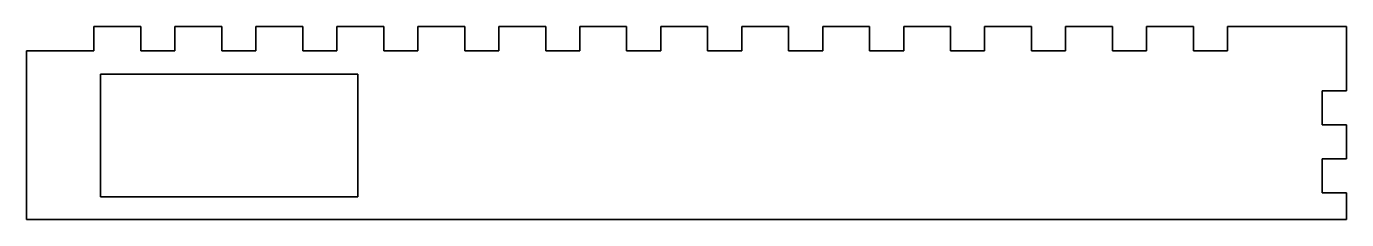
# Model space of a CAD drawing. Header units: millimetres. Extents: x 0 to 194, y 0 to 28.
import ezdxf

# ---------------------------------------------------------------- set-up
doc = ezdxf.new("R2010")
doc.units = ezdxf.units.MM
doc.layers.get('0').update_dxf_attribs({"linetype": 'CONTINUOUS'})

msp = doc.modelspace()

# ---------------------------------------------------------------- linework, layer by layer
for p, q in [((9.9, 28.4), (9.9, 24.8)), ((16.77, 28.4), (9.9, 28.4)), ((16.77, 24.8), (16.77, 28.4)), ((28.65, 28.4), (21.77, 28.4)), ((21.77, 28.4), (21.77, 24.8)), ((28.65, 24.8), (28.65, 28.4)), ((40.52, 28.4), (33.65, 28.4)), ((33.65, 28.4), (33.65, 24.8)), ((40.52, 24.8), (40.52, 28.4)), ((52.4, 28.4), (45.52, 28.4)), ((45.52, 28.4), (45.52, 24.8)), ((52.4, 24.8), (52.4, 28.4)), ((64.27, 28.4), (57.4, 28.4)), ((57.4, 28.4), (57.4, 24.8)), ((64.27, 24.8), (64.27, 28.4)), ((76.15, 28.4), (69.27, 28.4)), ((69.27, 28.4), (69.27, 24.8)), ((76.15, 24.8), (76.15, 28.4)), ((88.02, 28.4), (81.15, 28.4)), ((81.15, 28.4), (81.15, 24.8)), ((88.02, 24.8), (88.02, 28.4)), ((99.9, 28.4), (93.02, 28.4)), ((93.02, 28.4), (93.02, 24.8)), ((99.9, 24.8), (99.9, 28.4)), ((111.77, 28.4), (104.9, 28.4)), ((104.9, 28.4), (104.9, 24.8)), ((111.77, 24.8), (111.77, 28.4)), ((123.65, 28.4), (116.77, 28.4)), ((116.77, 28.4), (116.77, 24.8)), ((123.65, 24.8), (123.65, 28.4)), ((135.52, 28.4), (128.65, 28.4)), ((128.65, 28.4), (128.65, 24.8)), ((135.52, 24.8), (135.52, 28.4)), ((147.4, 28.4), (140.52, 28.4)), ((140.52, 28.4), (140.52, 24.8)), ((147.4, 24.8), (147.4, 28.4)), ((159.27, 28.4), (152.4, 28.4)), ((152.4, 28.4), (152.4, 24.8)), ((159.27, 24.8), (159.27, 28.4)), ((171.15, 28.4), (164.27, 28.4)), ((164.27, 28.4), (164.27, 24.8)), ((171.15, 24.8), (171.15, 28.4)), ((193.6, 28.4), (176.15, 28.4)), ((176.15, 28.4), (176.15, 24.8)), ((193.6, 18.93), (193.6, 28.4)), ((0, 24.8), (0, 0)), ((9.9, 24.8), (0, 24.8)), ((21.77, 24.8), (16.77, 24.8)), ((33.65, 24.8), (28.65, 24.8)), ((45.52, 24.8), (40.52, 24.8)), ((57.4, 24.8), (52.4, 24.8)), ((69.27, 24.8), (64.27, 24.8)), ((81.15, 24.8), (76.15, 24.8)), ((93.02, 24.8), (88.02, 24.8)), ((104.9, 24.8), (99.9, 24.8)), ((116.77, 24.8), (111.77, 24.8)), ((128.65, 24.8), (123.65, 24.8)), ((140.52, 24.8), (135.52, 24.8)), ((152.4, 24.8), (147.4, 24.8)), ((164.27, 24.8), (159.27, 24.8)), ((176.15, 24.8), (171.15, 24.8)), ((190, 18.93), (193.6, 18.93)), ((190, 13.93), (190, 18.93)), ((193.6, 13.93), (190, 13.93)), ((193.6, 8.93), (193.6, 13.93)), ((190, 3.93), (190, 8.93)), ((190, 8.93), (193.6, 8.93)), ((193.6, 3.93), (190, 3.93)), ((193.6, 0), (193.6, 3.93)), ((0, 0), (193.6, 0))]:
    msp.add_line(p, q)
for points in [[(190, 13.93), (193.6, 13.93), (193.6, 8.93), (190, 8.93), (190, 3.93), (193.6, 3.93), (193.6, 0), (0, 0), (0, 24.8), (9.9, 24.8), (9.9, 28.4), (16.77, 28.4), (16.77, 24.8), (21.77, 24.8), (21.77, 28.4), (28.65, 28.4), (28.65, 24.8), (33.65, 24.8), (33.65, 28.4), (40.52, 28.4), (40.52, 24.8), (45.52, 24.8), (45.52, 28.4), (52.4, 28.4), (52.4, 24.8), (57.4, 24.8), (57.4, 28.4), (64.27, 28.4), (64.27, 24.8), (69.27, 24.8), (69.27, 28.4), (76.15, 28.4), (76.15, 24.8), (81.15, 24.8), (81.15, 28.4), (88.02, 28.4), (88.02, 24.8), (93.02, 24.8), (93.02, 28.4), (99.9, 28.4), (99.9, 24.8), (104.9, 24.8), (104.9, 28.4), (111.77, 28.4), (111.77, 24.8), (116.77, 24.8), (116.77, 28.4), (123.65, 28.4), (123.65, 24.8), (128.65, 24.8), (128.65, 28.4), (135.52, 28.4), (135.52, 24.8), (140.52, 24.8), (140.52, 28.4), (147.4, 28.4), (147.4, 24.8), (152.4, 24.8), (152.4, 28.4), (159.27, 28.4), (159.27, 24.8), (164.27, 24.8), (164.27, 28.4), (171.15, 28.4), (171.15, 24.8), (176.15, 24.8), (176.15, 28.4), (193.6, 28.4), (193.6, 18.93), (190, 18.93)], [(10.88, 3.36), (10.88, 21.36), (48.58, 21.36), (48.58, 3.36)], [(10.88, 21.36), (10.88, 3.36), (48.58, 3.36), (48.58, 21.36)]]:
    msp.add_lwpolyline(points, close=True)

doc.saveas('drawing.dxf')
